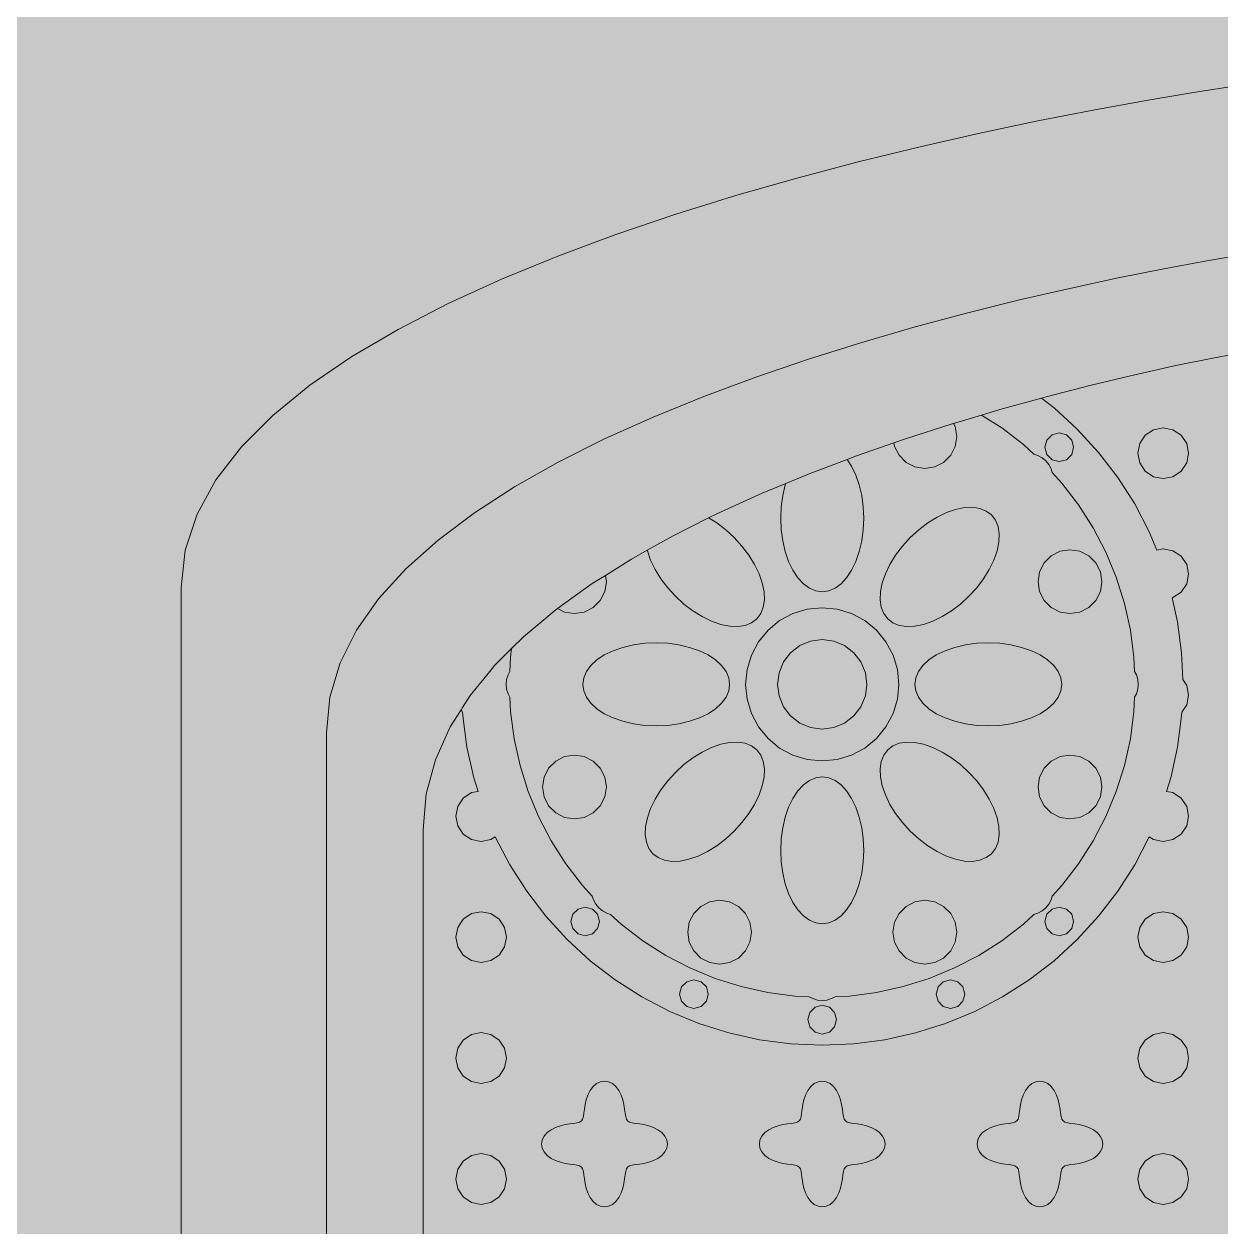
# Model space of a CAD drawing. Header units: millimetres. Extents: x -2412 to 16214, y -1176 to 12021.
# Drawn here: x 8695 to 9450, y 4955 to 5714 of the extents above; entities that cross this region are included whole.
import ezdxf

# ---------------------------------------------------------------- set-up
doc = ezdxf.new("R2010")
doc.units = ezdxf.units.MM
for name, color, linetype, lineweight, true_color in [('00_WHITE_BACKGROUND', 7, 'Continuous', 18, 0xffffff), ('01_STRUCTURE', 7, 'Continuous', 18, 0x000000), ('03_FRAMES_DOORS', 7, 'Continuous', 18, 0x000000), ('06_ORNAMENT', 7, 'Continuous', 18, 0x000000)]:
    doc.layers.add(name, color=color, linetype=linetype, lineweight=lineweight, true_color=true_color)

msp = doc.modelspace()

# ---------------------------------------------------------------- linework, layer by layer
at = {"layer": '00_WHITE_BACKGROUND', "lineweight": 18, "true_color": 0xffffff}
msp.add_solid([(-2412.2137, -1175.5725), (16213.7405, -1175.5725), (-2412.2137, 12015.2672), (16213.7405, 12015.2672)], dxfattribs=at)
at = {"layer": '01_STRUCTURE', "color": 7, "lineweight": 18, "true_color": 0x000000}
for points in [[(9334.4733, 5653.2214), (9369.5573, 5660.0916), (9402.855, 5666.1374), (9434.0153, 5671.374)], [(8803.8473, 5405.0076), (8815.771, 5426.7328)]]:
    msp.add_lwpolyline(points, dxfattribs=at)
at = {"layer": '03_FRAMES_DOORS', "color": 7, "lineweight": 18, "true_color": 0x000000}
for points in [[(9434.0153, 5671.374), (9462.7023, 5675.7863), (9488.5496, 5679.3893)], [(8815.771, 5426.7328), (8831.8473, 5447.542), (8851.7252, 5467.4351), (8875.084, 5486.4275), (8901.542, 5504.5038), (8930.7634, 5521.6947), (8962.3969, 5538), (8996.1069, 5553.4046), (9031.5115, 5567.9389), (9068.2901, 5581.6031), (9106.0611, 5594.3969), (9144.5191, 5606.3206), (9183.2824, 5617.3893), (9222, 5627.6183), (9260.3511, 5636.9924), (9297.9542, 5645.5267), (9334.4733, 5653.2214)], [(9466.1069, 5569.084), (9441.2061, 5564.8855), (9414.1527, 5559.8931), (9385.2519, 5554.1374), (9354.7939, 5547.6031), (9323.084, 5540.2595), (9290.4427, 5532.1374), (9257.1603, 5523.2061), (9223.542, 5513.4809), (9189.8779, 5502.9313), (9156.5038, 5491.5725), (9123.7099, 5479.3893), (9091.771, 5466.3817), (9061.0382, 5452.5344), (9031.7863, 5437.8626), (9004.3206, 5422.3359), (8978.9466, 5405.9695), (8955.9847, 5388.7328), (8935.7099, 5370.6565), (8918.4427, 5351.7099), (8904.4885, 5331.8931), (8894.1374, 5311.2061), (8887.7099, 5289.6336), (8885.4962, 5267.1756), (8885.4962, 4473.2824)], [(9666.5954, 5471.0687), (9640.3206, 5478.3511), (9637.2519, 5479.1908), (9608.7634, 5486.5344), (9581.3893, 5493.0687), (9555.4046, 5498.8244), (9531.0992, 5503.8168), (9508.7176, 5508.0153), (9488.5496, 5511.4504), (9468.3817, 5508.0153), (9446, 5503.8168), (9421.6947, 5498.8244), (9395.7099, 5493.0687), (9368.3359, 5486.5344), (9339.8473, 5479.1908), (9336.7786, 5478.3511), (9310.5038, 5471.0687)], [(9298.9771, 5467.6336), (9281.374, 5462.3817)], [(9280.5954, 5462.1374), (9250.3664, 5452.4122), (9243.7405, 5450.0916), (9220.1221, 5441.8626), (9214.1374, 5439.6031)], [(9190.1374, 5430.5038), (9175.4351, 5424.4275), (9160.6565, 5418.3206), (9131.9542, 5405.313), (9126.7786, 5402.7176), (9104.3359, 5391.4656)], [(8885.4962, 4473.2824), (8793.8931, 4473.2824), (8793.8931, 5358.7786), (8796.4427, 5382.3511), (8803.8473, 5405.0076)], [(9088, 5382.3511), (9078.0458, 5376.7939), (9061.6031, 5366.458), (9053.3588, 5361.2672)], [(9031.4656, 5345.5573), (9030.5496, 5344.9008), (9009.9084, 5327.6641), (9002.4275, 5320.2443), (8991.6947, 5309.5878)], [(8988.626, 5305.8473), (8976.1679, 5290.6412), (8971.3893, 5283.084), (8970.4733, 5281.6489), (8963.6336, 5270.8244), (8954.3359, 5250.1374), (8948.5496, 5228.5649), (8946.5649, 5206.1069), (8946.5649, 4473.2824)]]:
    msp.add_lwpolyline(points, dxfattribs=at)
at = {"layer": '06_ORNAMENT', "color": 7, "lineweight": 18, "true_color": 0x000000}
for points in [[(8970.4733, 5281.6489), (8971.5115, 5280.0916), (8971.6183, 5277.8626), (8974.2137, 5258.1679), (8978.5038, 5238.7634), (8981.2061, 5230.1832), (8977.0687, 5229.3588), (8971.8779, 5225.8931), (8968.3969, 5220.687), (8967.1756, 5214.5496), (8968.3969, 5208.4275), (8971.8779, 5203.2214), (8977.0687, 5199.7405), (8983.2061, 5198.5191), (8989.3435, 5199.7405), (8992.0458, 5201.5573), (8992.0916, 5201.4656), (9001.2519, 5183.8473), (9011.9389, 5167.0992), (9024.0305, 5151.3282), (9037.4504, 5136.687), (9052.0916, 5123.2672), (9067.8626, 5111.1756), (9084.6107, 5100.4885), (9102.229, 5091.3282), (9120.5802, 5083.7252), (9139.5267, 5077.7405), (9158.9313, 5073.4504), (9178.626, 5070.855), (9198.4733, 5069.9847), (9218.3206, 5070.855), (9238.0153, 5073.4504), (9257.4198, 5077.7405), (9276.3664, 5083.7252), (9294.7176, 5091.3282), (9312.3359, 5100.4885), (9329.084, 5111.1756), (9344.855, 5123.2672), (9359.4962, 5136.687), (9372.916, 5151.3282), (9385.0076, 5167.0992), (9395.6947, 5183.8473), (9404.855, 5201.4656), (9404.9008, 5201.5573), (9407.6031, 5199.7405), (9413.7405, 5198.5191), (9419.8779, 5199.7405), (9425.0687, 5203.2214), (9428.5496, 5208.4275), (9429.771, 5214.5496), (9428.5496, 5220.687), (9425.0687, 5225.8931), (9419.8779, 5229.3588), (9415.7405, 5230.1832), (9418.4427, 5238.7634), (9422.7328, 5258.1679), (9425.3282, 5277.8626), (9425.4351, 5280.0916), (9428.5496, 5284.7634), (9429.771, 5290.8855), (9428.5496, 5297.0229), (9426.0611, 5300.7481), (9425.3282, 5317.5573), (9422.7328, 5337.2519), (9419.4046, 5352.3206), (9419.8779, 5352.4122), (9425.0687, 5355.8931), (9428.5496, 5361.0992), (9429.771, 5367.2214), (9428.5496, 5373.3588), (9425.0687, 5378.5649), (9419.8779, 5382.0305), (9413.7405, 5383.2519), (9409.6336, 5382.4427), (9404.855, 5393.9542), (9395.6947, 5411.5725), (9385.0076, 5428.3206), (9372.916, 5444.0916), (9359.4962, 5458.7328), (9344.855, 5472.1527), (9336.7786, 5478.3511)], [(9002.4275, 5320.2443), (9001.7252, 5314.916), (9001.3282, 5305.8931), (9000.1527, 5303.6336), (8999.2672, 5300.7023), (8998.9618, 5297.7099), (8999.2672, 5294.7176), (9000.1527, 5291.7863), (9001.3282, 5289.5267), (9001.7252, 5280.5038), (9003.9847, 5263.4198), (9007.7099, 5246.5954), (9012.8855, 5230.1679), (9019.4809, 5214.2443), (9027.4351, 5198.9618), (9036.687, 5184.4275), (9047.1756, 5170.7634), (9053.2824, 5164.1069), (9054.0458, 5161.6489), (9055.4962, 5158.9618), (9057.4046, 5156.6412), (9059.7252, 5154.7328), (9062.4122, 5153.2824), (9064.8702, 5152.5191), (9071.5267, 5146.4122), (9085.1908, 5135.9237), (9099.7252, 5126.6718), (9115.0076, 5118.7176), (9130.9313, 5112.1221), (9147.3588, 5106.9466), (9164.1832, 5103.2214), (9181.2672, 5100.9618), (9190.2901, 5100.5649), (9192.5496, 5099.3893), (9195.4809, 5098.4885), (9198.4733, 5098.1985), (9201.4656, 5098.4885), (9204.3969, 5099.3893), (9206.6565, 5100.5649), (9215.6794, 5100.9618), (9232.7634, 5103.2214), (9249.5878, 5106.9466), (9266.0153, 5112.1221), (9281.9389, 5118.7176), (9297.2214, 5126.6718), (9311.7557, 5135.9237), (9325.4198, 5146.4122), (9332.0763, 5152.5191), (9334.5344, 5153.2824), (9337.2214, 5154.7328), (9339.542, 5156.6412), (9341.4504, 5158.9618), (9342.9008, 5161.6489), (9343.6641, 5164.1069), (9349.771, 5170.7634), (9360.2595, 5184.4275), (9369.5115, 5198.9618), (9377.4656, 5214.2443), (9384.0611, 5230.1679), (9389.2366, 5246.5954), (9392.9618, 5263.4198), (9395.2214, 5280.5038), (9395.6183, 5289.5267), (9396.7939, 5291.7863), (9397.6947, 5294.7176), (9397.9847, 5297.7099), (9397.6947, 5300.7023), (9396.7939, 5303.6336), (9395.6183, 5305.8931), (9395.2214, 5314.916), (9392.9618, 5332), (9389.2366, 5348.8244), (9384.0611, 5365.2519), (9377.4656, 5381.1756), (9369.5115, 5396.458), (9360.2595, 5410.9924), (9349.771, 5424.6565), (9343.6641, 5431.313), (9342.9008, 5433.771), (9341.4504, 5436.458), (9339.542, 5438.7786), (9337.2214, 5440.687), (9334.5344, 5442.1374), (9332.0763, 5442.9008), (9325.4198, 5449.0076), (9311.7557, 5459.4962), (9298.9771, 5467.6336), (9310.5038, 5471.0687)], [(9243.7405, 5450.0916), (9244.0916, 5447.8779), (9246.9466, 5442.2595), (9251.4046, 5437.8015), (9257.0229, 5434.9466), (9263.2519, 5433.9542), (9269.4809, 5434.9466), (9275.0992, 5437.8015), (9279.5573, 5442.2595), (9282.4275, 5447.8779), (9283.4046, 5454.1069), (9282.4275, 5460.3359), (9281.374, 5462.3817), (9280.5954, 5462.1374)], [(9175.4351, 5424.4275), (9175.1298, 5423.542), (9173.5573, 5416.8244), (9172.5954, 5409.7557), (9172.2748, 5402.5038), (9172.5954, 5395.2519), (9173.5573, 5388.1832), (9175.1298, 5381.4656), (9177.2824, 5375.2519), (9179.9542, 5369.7252), (9183.0687, 5365.0076), (9186.5802, 5361.2061), (9190.3817, 5358.4275), (9194.3817, 5356.7176), (9198.4733, 5356.1527), (9202.5649, 5356.7176), (9206.5649, 5358.4275), (9210.3664, 5361.2061), (9213.8779, 5365.0076), (9216.9924, 5369.7252), (9219.6641, 5375.2519), (9221.8168, 5381.4656), (9223.3893, 5388.1832), (9224.3511, 5395.2519), (9224.6718, 5402.5038), (9224.3511, 5409.7557), (9223.3893, 5416.8244), (9221.8168, 5423.542), (9219.6641, 5429.7557), (9216.9924, 5435.2824), (9214.1374, 5439.6031), (9190.1374, 5430.5038)], [(9104.3359, 5391.4656), (9088, 5382.3511), (9088.0916, 5381.8931), (9090.1221, 5376.0916), (9092.9924, 5370.1832), (9096.626, 5364.3206), (9100.9466, 5358.6412), (9105.8473, 5353.2824), (9111.2061, 5348.3817), (9116.8855, 5344.0611), (9122.7481, 5340.4275), (9128.6565, 5337.5573), (9134.4427, 5335.542), (9140, 5334.4122), (9145.1603, 5334.1985), (9149.8168, 5334.916), (9153.8473, 5336.5344), (9157.145, 5339.0382), (9159.6489, 5342.3359), (9161.2672, 5346.3664), (9161.9847, 5351.0229), (9161.771, 5356.1832), (9160.6412, 5361.7405), (9158.626, 5367.5267), (9155.7557, 5373.4351), (9152.1221, 5379.2977), (9147.8015, 5384.9771), (9142.9008, 5390.3359), (9137.542, 5395.2366), (9131.8626, 5399.5573), (9126.7786, 5402.7176)], [(9053.3588, 5361.2672), (9031.4656, 5345.5573), (9035.8473, 5343.3282), (9042.0763, 5342.3359), (9048.3053, 5343.3282), (9053.9237, 5346.1832), (9058.3817, 5350.6412), (9061.2366, 5356.2595), (9062.229, 5362.4885), (9061.6031, 5366.458)], [(8991.6947, 5309.5878), (8988.626, 5305.8473)]]:
    msp.add_lwpolyline(points, dxfattribs=at)
for points in [[(9397.7099, 5443.5573), (9398.9313, 5437.4351), (9402.4122, 5432.229), (9407.6031, 5428.7481), (9413.7405, 5427.5267), (9419.8779, 5428.7481), (9425.0687, 5432.229), (9428.5496, 5437.4351), (9429.771, 5443.5573), (9428.5496, 5449.6947), (9425.0687, 5454.9008), (9419.8779, 5458.3664), (9413.7405, 5459.5878), (9407.6031, 5458.3664), (9402.4122, 5454.9008), (9398.9313, 5449.6947)], [(9339.0382, 5447.3282), (9340.2443, 5442.7939), (9343.5725, 5439.4809), (9348.1069, 5438.2595), (9352.6412, 5439.4809), (9355.9542, 5442.7939), (9357.1756, 5447.3282), (9355.9542, 5451.8626), (9352.6412, 5455.1908), (9348.1069, 5456.3969), (9343.5725, 5455.1908), (9340.2443, 5451.8626)], [(9234.9618, 5351.0229), (9235.6794, 5346.3664), (9237.2977, 5342.3359), (9239.8015, 5339.0382), (9243.0992, 5336.5344), (9247.1298, 5334.916), (9251.7863, 5334.1985), (9256.9466, 5334.4122), (9262.5038, 5335.542), (9268.2901, 5337.5573), (9274.1985, 5340.4275), (9280.0611, 5344.0611), (9285.7405, 5348.3817), (9291.0992, 5353.2824), (9296, 5358.6412), (9300.3206, 5364.3206), (9303.9542, 5370.1832), (9306.8244, 5376.0916), (9308.855, 5381.8931), (9309.9847, 5387.4351), (9310.1832, 5392.5954), (9309.4656, 5397.2519), (9307.8473, 5401.2824), (9305.3435, 5404.5802), (9302.0458, 5407.084), (9298.0153, 5408.7023), (9293.374, 5409.4198), (9288.1985, 5409.2214), (9282.6565, 5408.0916), (9276.855, 5406.0611), (9270.9466, 5403.1908), (9265.084, 5399.5573), (9259.4046, 5395.2366), (9254.0458, 5390.3359), (9249.145, 5384.9771), (9244.8244, 5379.2977), (9241.1908, 5373.4351), (9238.3206, 5367.5267), (9236.3053, 5361.7405), (9235.1756, 5356.1832)], [(9334.7176, 5362.4885), (9335.7099, 5356.2595), (9338.5649, 5350.6412), (9343.0229, 5346.1832), (9348.6412, 5343.3282), (9354.8702, 5342.3359), (9361.0992, 5343.3282), (9366.7176, 5346.1832), (9371.1756, 5350.6412), (9374.0305, 5356.2595), (9375.0229, 5362.4885), (9374.0305, 5368.7176), (9371.1756, 5374.3359), (9366.7176, 5378.7939), (9361.0992, 5381.6641), (9354.8702, 5382.6412), (9348.6412, 5381.6641), (9343.0229, 5378.7939), (9338.5649, 5374.3359), (9335.7099, 5368.7176)], [(9150.1069, 5297.7099), (9151.0382, 5288.2748), (9153.7863, 5279.2061), (9158.2595, 5270.8397), (9164.2748, 5263.5115), (9171.6031, 5257.4962), (9179.9695, 5253.0229), (9189.0382, 5250.2748), (9198.4733, 5249.3435), (9207.9084, 5250.2748), (9216.9771, 5253.0229), (9225.3435, 5257.4962), (9232.6718, 5263.5115), (9238.687, 5270.8397), (9243.1603, 5279.2061), (9245.9084, 5288.2748), (9246.8397, 5297.7099), (9245.9084, 5307.145), (9243.1603, 5316.2137), (9238.687, 5324.5802), (9232.6718, 5331.9084), (9225.3435, 5337.9237), (9216.9771, 5342.3969), (9207.9084, 5345.145), (9198.4733, 5346.0763), (9189.0382, 5345.145), (9179.9695, 5342.3969), (9171.6031, 5337.9237), (9164.2748, 5331.9084), (9158.2595, 5324.5802), (9153.7863, 5316.2137), (9151.0382, 5307.145)], [(9047.3282, 5297.7099), (9047.8931, 5293.6183), (9049.6031, 5289.6183), (9052.3817, 5285.8168), (9056.1832, 5282.3053), (9060.9008, 5279.1908), (9066.4275, 5276.5191), (9072.6412, 5274.3664), (9079.3588, 5272.7939), (9086.4275, 5271.8321), (9093.6794, 5271.5115), (9100.9313, 5271.8321), (9108, 5272.7939), (9114.7176, 5274.3664), (9120.9313, 5276.5191), (9126.458, 5279.1908), (9131.1756, 5282.3053), (9134.9771, 5285.8168), (9137.7557, 5289.6183), (9139.4656, 5293.6183), (9140.0305, 5297.7099), (9139.4656, 5301.8015), (9137.7557, 5305.8015), (9134.9771, 5309.6031), (9131.1756, 5313.1145), (9126.458, 5316.229), (9120.9313, 5318.9008), (9114.7176, 5321.0534), (9108, 5322.626), (9100.9313, 5323.5878), (9093.6794, 5323.9084), (9086.4275, 5323.5878), (9079.3588, 5322.626), (9072.6412, 5321.0534), (9066.4275, 5318.9008), (9060.9008, 5316.229), (9056.1832, 5313.1145), (9052.3817, 5309.6031), (9049.6031, 5305.8015), (9047.8931, 5301.8015)], [(9170.2595, 5297.7099), (9171.2214, 5290.4122), (9174.0458, 5283.6031), (9178.5191, 5277.7557), (9184.3664, 5273.2824), (9191.1756, 5270.458), (9198.4733, 5269.4962), (9205.771, 5270.458), (9212.5802, 5273.2824), (9218.4275, 5277.7557), (9222.9008, 5283.6031), (9225.7252, 5290.4122), (9226.687, 5297.7099), (9225.7252, 5305.0076), (9222.9008, 5311.8168), (9218.4275, 5317.6641), (9212.5802, 5322.1374), (9205.771, 5324.9618), (9198.4733, 5325.9237), (9191.1756, 5324.9618), (9184.3664, 5322.1374), (9178.5191, 5317.6641), (9174.0458, 5311.8168), (9171.2214, 5305.0076)], [(9256.916, 5297.7099), (9257.4809, 5293.6183), (9259.1908, 5289.6183), (9261.9695, 5285.8168), (9265.771, 5282.3053), (9270.4885, 5279.1908), (9276.0153, 5276.5191), (9282.229, 5274.3664), (9288.9466, 5272.7939), (9296.0153, 5271.8321), (9303.2672, 5271.5115), (9310.5191, 5271.8321), (9317.5878, 5272.7939), (9324.3053, 5274.3664), (9330.5191, 5276.5191), (9336.0458, 5279.1908), (9340.7634, 5282.3053), (9344.5649, 5285.8168), (9347.3435, 5289.6183), (9349.0534, 5293.6183), (9349.6183, 5297.7099), (9349.0534, 5301.8015), (9347.3435, 5305.8015), (9344.5649, 5309.6031), (9340.7634, 5313.1145), (9336.0458, 5316.229), (9330.5191, 5318.9008), (9324.3053, 5321.0534), (9317.5878, 5322.626), (9310.5191, 5323.5878), (9303.2672, 5323.9084), (9296.0153, 5323.5878), (9288.9466, 5322.626), (9282.229, 5321.0534), (9276.0153, 5318.9008), (9270.4885, 5316.229), (9265.771, 5313.1145), (9261.9695, 5309.6031), (9259.1908, 5305.8015), (9257.4809, 5301.8015)], [(9086.7634, 5202.8092), (9087.4809, 5198.1679), (9089.0992, 5194.1374), (9091.6031, 5190.8397), (9094.9008, 5188.3359), (9098.9313, 5186.7176), (9103.5878, 5186), (9108.7481, 5186.1985), (9114.2901, 5187.3282), (9120.0916, 5189.3588), (9126, 5192.229), (9131.8626, 5195.8626), (9137.542, 5200.1832), (9142.9008, 5205.084), (9147.8015, 5210.4427), (9152.1221, 5216.1221), (9155.7557, 5221.9847), (9158.626, 5227.8931), (9160.6412, 5233.6794), (9161.771, 5239.2366), (9161.9847, 5244.3969), (9161.2672, 5249.0534), (9159.6489, 5253.084), (9157.145, 5256.3817), (9153.8473, 5258.8855), (9149.8168, 5260.5038), (9145.1603, 5261.2214), (9140, 5261.0076), (9134.4427, 5259.8779), (9128.6565, 5257.8626), (9122.7481, 5254.9924), (9116.8855, 5251.3588), (9111.2061, 5247.0382), (9105.8473, 5242.1374), (9100.9466, 5236.7786), (9096.626, 5231.0992), (9092.9924, 5225.2366), (9090.1221, 5219.3282), (9088.0916, 5213.5267), (9086.9618, 5207.9847)], [(9234.9618, 5244.3969), (9235.1756, 5239.2366), (9236.3053, 5233.6794), (9238.3206, 5227.8931), (9241.1908, 5221.9847), (9244.8244, 5216.1221), (9249.145, 5210.4427), (9254.0458, 5205.084), (9259.4046, 5200.1832), (9265.084, 5195.8626), (9270.9466, 5192.229), (9276.855, 5189.3588), (9282.6565, 5187.3282), (9288.1985, 5186.1985), (9293.374, 5186), (9298.0153, 5186.7176), (9302.0458, 5188.3359), (9305.3435, 5190.8397), (9307.8473, 5194.1374), (9309.4656, 5198.1679), (9310.1832, 5202.8092), (9309.9847, 5207.9847), (9308.855, 5213.5267), (9306.8244, 5219.3282), (9303.9542, 5225.2366), (9300.3206, 5231.0992), (9296, 5236.7786), (9291.0992, 5242.1374), (9285.7405, 5247.0382), (9280.0611, 5251.3588), (9274.1985, 5254.9924), (9268.2901, 5257.8626), (9262.5038, 5259.8779), (9256.9466, 5261.0076), (9251.7863, 5261.2214), (9247.1298, 5260.5038), (9243.0992, 5258.8855), (9239.8015, 5256.3817), (9237.2977, 5253.084), (9235.6794, 5249.0534)], [(9021.9237, 5232.9313), (9022.916, 5226.7023), (9025.771, 5221.084), (9030.229, 5216.626), (9035.8473, 5213.7557), (9042.0763, 5212.7786), (9048.3053, 5213.7557), (9053.9237, 5216.626), (9058.3817, 5221.084), (9061.2366, 5226.7023), (9062.229, 5232.9313), (9061.2366, 5239.1603), (9058.3817, 5244.7786), (9053.9237, 5249.2366), (9048.3053, 5252.0916), (9042.0763, 5253.084), (9035.8473, 5252.0916), (9030.229, 5249.2366), (9025.771, 5244.7786), (9022.916, 5239.1603)], [(9334.7176, 5232.9313), (9335.7099, 5226.7023), (9338.5649, 5221.084), (9343.0229, 5216.626), (9348.6412, 5213.7557), (9354.8702, 5212.7786), (9361.0992, 5213.7557), (9366.7176, 5216.626), (9371.1756, 5221.084), (9374.0305, 5226.7023), (9375.0229, 5232.9313), (9374.0305, 5239.1603), (9371.1756, 5244.7786), (9366.7176, 5249.2366), (9361.0992, 5252.0916), (9354.8702, 5253.084), (9348.6412, 5252.0916), (9343.0229, 5249.2366), (9338.5649, 5244.7786), (9335.7099, 5239.1603)], [(9172.2748, 5192.916), (9172.5954, 5185.6641), (9173.5573, 5178.5954), (9175.1298, 5171.8779), (9177.2824, 5165.6641), (9179.9542, 5160.1374), (9183.0687, 5155.4198), (9186.5802, 5151.6183), (9190.3817, 5148.8397), (9194.3817, 5147.1298), (9198.4733, 5146.5649), (9202.5649, 5147.1298), (9206.5649, 5148.8397), (9210.3664, 5151.6183), (9213.8779, 5155.4198), (9216.9924, 5160.1374), (9219.6641, 5165.6641), (9221.8168, 5171.8779), (9223.3893, 5178.5954), (9224.3511, 5185.6641), (9224.6718, 5192.916), (9224.3511, 5200.1679), (9223.3893, 5207.2366), (9221.8168, 5213.9542), (9219.6641, 5220.1679), (9216.9924, 5225.6947), (9213.8779, 5230.4122), (9210.3664, 5234.2137), (9206.5649, 5236.9924), (9202.5649, 5238.7023), (9198.4733, 5239.2672), (9194.3817, 5238.7023), (9190.3817, 5236.9924), (9186.5802, 5234.2137), (9183.0687, 5230.4122), (9179.9542, 5225.6947), (9177.2824, 5220.1679), (9175.1298, 5213.9542), (9173.5573, 5207.2366), (9172.5954, 5200.1679)], [(8967.1756, 5138.2137), (8968.3969, 5132.0916), (8971.8779, 5126.8855), (8977.0687, 5123.4046), (8983.2061, 5122.1832), (8989.3435, 5123.4046), (8994.5344, 5126.8855), (8998.0153, 5132.0916), (8999.2366, 5138.2137), (8998.0153, 5144.3511), (8994.5344, 5149.5573), (8989.3435, 5153.0229), (8983.2061, 5154.2443), (8977.0687, 5153.0229), (8971.8779, 5149.5573), (8968.3969, 5144.3511)], [(9039.7863, 5148.0763), (9040.9924, 5143.542), (9044.3206, 5140.229), (9048.855, 5139.0076), (9053.3893, 5140.229), (9056.7023, 5143.542), (9057.9237, 5148.0763), (9056.7023, 5152.6107), (9053.3893, 5155.9389), (9048.855, 5157.145), (9044.3206, 5155.9389), (9040.9924, 5152.6107)], [(9113.542, 5141.313), (9114.5191, 5135.084), (9117.3893, 5129.4656), (9121.8473, 5125.0076), (9127.4656, 5122.1527), (9133.6947, 5121.1603), (9139.9237, 5122.1527), (9145.542, 5125.0076), (9150, 5129.4656), (9152.855, 5135.084), (9153.8473, 5141.313), (9152.855, 5147.542), (9150, 5153.1603), (9145.542, 5157.6183), (9139.9237, 5160.4733), (9133.6947, 5161.4656), (9127.4656, 5160.4733), (9121.8473, 5157.6183), (9117.3893, 5153.1603), (9114.5191, 5147.542)], [(9243.0992, 5141.313), (9244.0916, 5135.084), (9246.9466, 5129.4656), (9251.4046, 5125.0076), (9257.0229, 5122.1527), (9263.2519, 5121.1603), (9269.4809, 5122.1527), (9275.0992, 5125.0076), (9279.5573, 5129.4656), (9282.4275, 5135.084), (9283.4046, 5141.313), (9282.4275, 5147.542), (9279.5573, 5153.1603), (9275.0992, 5157.6183), (9269.4809, 5160.4733), (9263.2519, 5161.4656), (9257.0229, 5160.4733), (9251.4046, 5157.6183), (9246.9466, 5153.1603), (9244.0916, 5147.542)], [(9339.0382, 5148.0763), (9340.2443, 5143.542), (9343.5725, 5140.229), (9348.1069, 5139.0076), (9352.6412, 5140.229), (9355.9542, 5143.542), (9357.1756, 5148.0763), (9355.9542, 5152.6107), (9352.6412, 5155.9389), (9348.1069, 5157.145), (9343.5725, 5155.9389), (9340.2443, 5152.6107)], [(9397.7099, 5138.2137), (9398.9313, 5132.0916), (9402.4122, 5126.8855), (9407.6031, 5123.4046), (9413.7405, 5122.1832), (9419.8779, 5123.4046), (9425.0687, 5126.8855), (9428.5496, 5132.0916), (9429.771, 5138.2137), (9428.5496, 5144.3511), (9425.0687, 5149.5573), (9419.8779, 5153.0229), (9413.7405, 5154.2443), (9407.6031, 5153.0229), (9402.4122, 5149.5573), (9398.9313, 5144.3511)], [(9108.4275, 5102.2137), (9109.6489, 5097.6794), (9112.9618, 5094.3664), (9117.4962, 5093.145), (9122.0305, 5094.3664), (9125.3435, 5097.6794), (9126.5649, 5102.2137), (9125.3435, 5106.7481), (9122.0305, 5110.0611), (9117.4962, 5111.2824), (9112.9618, 5110.0611), (9109.6489, 5106.7481)], [(9270.3817, 5102.2137), (9271.6031, 5097.6794), (9274.916, 5094.3664), (9279.4504, 5093.145), (9283.9847, 5094.3664), (9287.2977, 5097.6794), (9288.5191, 5102.2137), (9287.2977, 5106.7481), (9283.9847, 5110.0611), (9279.4504, 5111.2824), (9274.916, 5110.0611), (9271.6031, 5106.7481)], [(9189.4046, 5086.1069), (9190.626, 5081.5725), (9193.9389, 5078.2595), (9198.4733, 5077.0382), (9203.0076, 5078.2595), (9206.3206, 5081.5725), (9207.542, 5086.1069), (9206.3206, 5090.6412), (9203.0076, 5093.9542), (9198.4733, 5095.1756), (9193.9389, 5093.9542), (9190.626, 5090.6412)], [(8967.1756, 5061.8779), (8968.3969, 5055.7557), (8971.8779, 5050.5496), (8977.0687, 5047.0687), (8983.2061, 5045.8473), (8989.3435, 5047.0687), (8994.5344, 5050.5496), (8998.0153, 5055.7557), (8999.2366, 5061.8779), (8998.0153, 5068.0153), (8994.5344, 5073.2214), (8989.3435, 5076.687), (8983.2061, 5077.9084), (8977.0687, 5076.687), (8971.8779, 5073.2214), (8968.3969, 5068.0153)], [(9397.7099, 5061.8779), (9398.9313, 5055.7557), (9402.4122, 5050.5496), (9407.6031, 5047.0687), (9413.7405, 5045.8473), (9419.8779, 5047.0687), (9425.0687, 5050.5496), (9428.5496, 5055.7557), (9429.771, 5061.8779), (9428.5496, 5068.0153), (9425.0687, 5073.2214), (9419.8779, 5076.687), (9413.7405, 5077.9084), (9407.6031, 5076.687), (9402.4122, 5073.2214), (9398.9313, 5068.0153)], [(9021.374, 5007.6336), (9021.7863, 5005.0534), (9022.9771, 5002.626), (9024.8702, 5000.4275), (9027.3282, 4998.5954), (9030.1679, 4997.145), (9033.1908, 4996.0916), (9036.229, 4995.374), (9039.0687, 4994.9313), (9041.5878, 4994.6107), (9043.6794, 4994.2901), (9045.313, 4993.8168), (9046.4733, 4993.0382), (9047.2519, 4991.8779), (9047.7252, 4990.2443), (9048.0458, 4988.1527), (9048.3664, 4985.6336), (9048.8092, 4982.7939), (9049.5267, 4979.7557), (9050.5802, 4976.7328), (9052.0305, 4973.8931), (9053.8626, 4971.4351), (9056.0611, 4969.542), (9058.4885, 4968.3511), (9061.0687, 4967.9389), (9063.6489, 4968.3511), (9066.0763, 4969.542), (9068.2748, 4971.4351), (9070.1069, 4973.8931), (9071.5573, 4976.7328), (9072.6107, 4979.7557), (9073.3282, 4982.7939), (9073.771, 4985.6336), (9074.0916, 4988.1527), (9074.4122, 4990.2443), (9074.8855, 4991.8779), (9075.6641, 4993.0382), (9076.8244, 4993.8168), (9078.458, 4994.2901), (9080.5496, 4994.6107), (9083.0687, 4994.9313), (9085.9084, 4995.374), (9088.9466, 4996.0916), (9091.9695, 4997.145), (9094.8092, 4998.5954), (9097.2672, 5000.4275), (9099.1603, 5002.626), (9100.3511, 5005.0534), (9100.7634, 5007.6336), (9100.3511, 5010.2137), (9099.1603, 5012.6412), (9097.2672, 5014.8397), (9094.8092, 5016.6718), (9091.9695, 5018.1221), (9088.9466, 5019.1756), (9085.9084, 5019.8931), (9083.0687, 5020.3359), (9080.5496, 5020.6565), (9078.458, 5020.9771), (9076.8244, 5021.4504), (9075.6641, 5022.229), (9074.8855, 5023.3893), (9074.4122, 5025.0229), (9074.0916, 5027.1145), (9073.771, 5029.6336), (9073.3282, 5032.4733), (9072.6107, 5035.5115), (9071.5573, 5038.5344), (9070.1069, 5041.374), (9068.2748, 5043.8321), (9066.0763, 5045.7252), (9063.6489, 5046.916), (9061.0687, 5047.3282), (9058.4885, 5046.916), (9056.0611, 5045.7252), (9053.8626, 5043.8321), (9052.0305, 5041.374), (9050.5802, 5038.5344), (9049.5267, 5035.5115), (9048.8092, 5032.4733), (9048.3664, 5029.6336), (9048.0458, 5027.1145), (9047.7252, 5025.0229), (9047.2519, 5023.3893), (9046.4733, 5022.229), (9045.313, 5021.4504), (9043.6794, 5020.9771), (9041.5878, 5020.6565), (9039.0687, 5020.3359), (9036.229, 5019.8931), (9033.1908, 5019.1756), (9030.1679, 5018.1221), (9027.3282, 5016.6718), (9024.8702, 5014.8397), (9022.9771, 5012.6412), (9021.7863, 5010.2137)], [(9158.7786, 5007.6336), (9159.1908, 5005.0534), (9160.3817, 5002.626), (9162.2748, 5000.4275), (9164.7328, 4998.5954), (9167.5725, 4997.145), (9170.5954, 4996.0916), (9173.6336, 4995.374), (9176.4733, 4994.9313), (9178.9924, 4994.6107), (9181.084, 4994.2901), (9182.7176, 4993.8168), (9183.8779, 4993.0382), (9184.6565, 4991.8779), (9185.1298, 4990.2443), (9185.4504, 4988.1527), (9185.771, 4985.6336), (9186.2137, 4982.7939), (9186.9313, 4979.7557), (9187.9847, 4976.7328), (9189.4351, 4973.8931), (9191.2672, 4971.4351), (9193.4656, 4969.542), (9195.8931, 4968.3511), (9198.4733, 4967.9389), (9201.0534, 4968.3511), (9203.4809, 4969.542), (9205.6794, 4971.4351), (9207.5115, 4973.8931), (9208.9618, 4976.7328), (9210.0153, 4979.7557), (9210.7328, 4982.7939), (9211.1756, 4985.6336), (9211.4962, 4988.1527), (9211.8168, 4990.2443), (9212.2901, 4991.8779), (9213.0687, 4993.0382), (9214.229, 4993.8168), (9215.8626, 4994.2901), (9217.9542, 4994.6107), (9220.4733, 4994.9313), (9223.313, 4995.374), (9226.3511, 4996.0916), (9229.374, 4997.145), (9232.2137, 4998.5954), (9234.6718, 5000.4275), (9236.5649, 5002.626), (9237.7557, 5005.0534), (9238.1679, 5007.6336), (9237.7557, 5010.2137), (9236.5649, 5012.6412), (9234.6718, 5014.8397), (9232.2137, 5016.6718), (9229.374, 5018.1221), (9226.3511, 5019.1756), (9223.313, 5019.8931), (9220.4733, 5020.3359), (9217.9542, 5020.6565), (9215.8626, 5020.9771), (9214.229, 5021.4504), (9213.0687, 5022.229), (9212.2901, 5023.3893), (9211.8168, 5025.0229), (9211.4962, 5027.1145), (9211.1756, 5029.6336), (9210.7328, 5032.4733), (9210.0153, 5035.5115), (9208.9618, 5038.5344), (9207.5115, 5041.374), (9205.6794, 5043.8321), (9203.4809, 5045.7252), (9201.0534, 5046.916), (9198.4733, 5047.3282), (9195.8931, 5046.916), (9193.4656, 5045.7252), (9191.2672, 5043.8321), (9189.4351, 5041.374), (9187.9847, 5038.5344), (9186.9313, 5035.5115), (9186.2137, 5032.4733), (9185.771, 5029.6336), (9185.4504, 5027.1145), (9185.1298, 5025.0229), (9184.6565, 5023.3893), (9183.8779, 5022.229), (9182.7176, 5021.4504), (9181.084, 5020.9771), (9178.9924, 5020.6565), (9176.4733, 5020.3359), (9173.6336, 5019.8931), (9170.5954, 5019.1756), (9167.5725, 5018.1221), (9164.7328, 5016.6718), (9162.2748, 5014.8397), (9160.3817, 5012.6412), (9159.1908, 5010.2137)], [(9296.1832, 5007.6336), (9296.5954, 5005.0534), (9297.7863, 5002.626), (9299.6794, 5000.4275), (9302.1374, 4998.5954), (9304.9771, 4997.145), (9308, 4996.0916), (9311.0382, 4995.374), (9313.8779, 4994.9313), (9316.3969, 4994.6107), (9318.4885, 4994.2901), (9320.1221, 4993.8168), (9321.2824, 4993.0382), (9322.0611, 4991.8779), (9322.5344, 4990.2443), (9322.855, 4988.1527), (9323.1756, 4985.6336), (9323.6183, 4982.7939), (9324.3359, 4979.7557), (9325.3893, 4976.7328), (9326.8397, 4973.8931), (9328.6718, 4971.4351), (9330.8702, 4969.542), (9333.2977, 4968.3511), (9335.8779, 4967.9389), (9338.458, 4968.3511), (9340.8855, 4969.542), (9343.084, 4971.4351), (9344.916, 4973.8931), (9346.3664, 4976.7328), (9347.4198, 4979.7557), (9348.1374, 4982.7939), (9348.5802, 4985.6336), (9348.9008, 4988.1527), (9349.2214, 4990.2443), (9349.6947, 4991.8779), (9350.4733, 4993.0382), (9351.6336, 4993.8168), (9353.2672, 4994.2901), (9355.3588, 4994.6107), (9357.8779, 4994.9313), (9360.7176, 4995.374), (9363.7557, 4996.0916), (9366.7786, 4997.145), (9369.6183, 4998.5954), (9372.0763, 5000.4275), (9373.9695, 5002.626), (9375.1603, 5005.0534), (9375.5725, 5007.6336), (9375.1603, 5010.2137), (9373.9695, 5012.6412), (9372.0763, 5014.8397), (9369.6183, 5016.6718), (9366.7786, 5018.1221), (9363.7557, 5019.1756), (9360.7176, 5019.8931), (9357.8779, 5020.3359), (9355.3588, 5020.6565), (9353.2672, 5020.9771), (9351.6336, 5021.4504), (9350.4733, 5022.229), (9349.6947, 5023.3893), (9349.2214, 5025.0229), (9348.9008, 5027.1145), (9348.5802, 5029.6336), (9348.1374, 5032.4733), (9347.4198, 5035.5115), (9346.3664, 5038.5344), (9344.916, 5041.374), (9343.084, 5043.8321), (9340.8855, 5045.7252), (9338.458, 5046.916), (9335.8779, 5047.3282), (9333.2977, 5046.916), (9330.8702, 5045.7252), (9328.6718, 5043.8321), (9326.8397, 5041.374), (9325.3893, 5038.5344), (9324.3359, 5035.5115), (9323.6183, 5032.4733), (9323.1756, 5029.6336), (9322.855, 5027.1145), (9322.5344, 5025.0229), (9322.0611, 5023.3893), (9321.2824, 5022.229), (9320.1221, 5021.4504), (9318.4885, 5020.9771), (9316.3969, 5020.6565), (9313.8779, 5020.3359), (9311.0382, 5019.8931), (9308, 5019.1756), (9304.9771, 5018.1221), (9302.1374, 5016.6718), (9299.6794, 5014.8397), (9297.7863, 5012.6412), (9296.5954, 5010.2137)], [(8967.1756, 4985.542), (8968.3969, 4979.4198), (8971.8779, 4974.2137), (8977.0687, 4970.7328), (8983.2061, 4969.5115), (8989.3435, 4970.7328), (8994.5344, 4974.2137), (8998.0153, 4979.4198), (8999.2366, 4985.542), (8998.0153, 4991.6794), (8994.5344, 4996.8855), (8989.3435, 5000.3511), (8983.2061, 5001.5725), (8977.0687, 5000.3511), (8971.8779, 4996.8855), (8968.3969, 4991.6794)], [(9397.7099, 4985.542), (9398.9313, 4979.4198), (9402.4122, 4974.2137), (9407.6031, 4970.7328), (9413.7405, 4969.5115), (9419.8779, 4970.7328), (9425.0687, 4974.2137), (9428.5496, 4979.4198), (9429.771, 4985.542), (9428.5496, 4991.6794), (9425.0687, 4996.8855), (9419.8779, 5000.3511), (9413.7405, 5001.5725), (9407.6031, 5000.3511), (9402.4122, 4996.8855), (9398.9313, 4991.6794)]]:
    msp.add_lwpolyline(points, close=True, dxfattribs=at)

doc.saveas('drawing.dxf')
